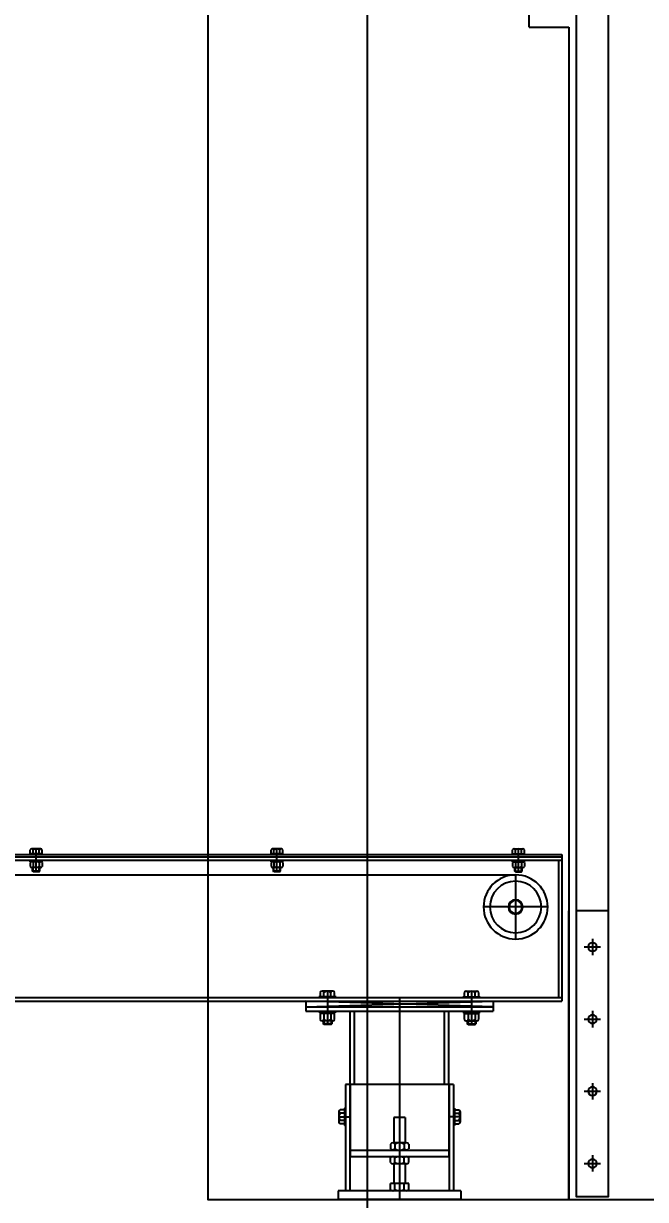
# Model space of a CAD drawing. Header units: millimetres. Extents: x 5544 to 245194, y -610088 to 30375.
# Drawn here: x 68525 to 69388, y 8180 to 9810 of the extents above; entities that cross this region are included whole.
import ezdxf
from ezdxf.lldxf.tags import DXFTag

# ---------------------------------------------------------------- set-up
doc = ezdxf.new("R2010")
doc.units = ezdxf.units.MM
for name, color, linetype in [('1.중심선', 1, 'CENTER'), ('15', 15, 'Continuous'), ('A-CEN', 22, 'Continuous'), ('외형선', 7, 'Continuous'), ('은선', 2, 'HIDDEN'), ('중심선', 1, 'CENTER')]:
    doc.layers.add(name, color=color, linetype=linetype)
doc.styles.add('ROMAND', font='gulim.ttc', dxfattribs={"oblique": 15})
tags = doc.linetypes.add('CENTER', pattern=[2, 1.25, -0.25, 0.25, -0.25]).pattern_tags.tags
tags[10:11] = [DXFTag(74, 4), DXFTag(75, 0), DXFTag(340, '0'), DXFTag(46, 1.0), DXFTag(50, 0.0), DXFTag(44, 0.0), DXFTag(45, 0.0)]
tags[8:9] = [DXFTag(74, 4), DXFTag(75, 0), DXFTag(340, '0'), DXFTag(46, 1.0), DXFTag(50, 0.0), DXFTag(44, 0.0), DXFTag(45, 0.0)]
tags[6:7] = [DXFTag(74, 4), DXFTag(75, 0), DXFTag(340, '0'), DXFTag(46, 1.0), DXFTag(50, 0.0), DXFTag(44, 0.0), DXFTag(45, 0.0)]
tags[4:5] = [DXFTag(74, 4), DXFTag(75, 0), DXFTag(340, '0'), DXFTag(46, 1.0), DXFTag(50, 0.0), DXFTag(44, 0.0), DXFTag(45, 0.0)]
tags = doc.linetypes.add('HIDDEN', pattern=[0.375, 0.25, -0.125]).pattern_tags.tags
tags[6:7] = [DXFTag(74, 4), DXFTag(75, 0), DXFTag(340, '0'), DXFTag(46, 1.0), DXFTag(50, 0.0), DXFTag(44, 0.0), DXFTag(45, 0.0)]
tags[4:5] = [DXFTag(74, 4), DXFTag(75, 0), DXFTag(340, '0'), DXFTag(46, 1.0), DXFTag(50, 0.0), DXFTag(44, 0.0), DXFTag(45, 0.0)]
doc.dimstyles.new('DIM-A-002-단면', dxfattribs={"dimscale": 330, "dimtxt": 1, "dimasz": 0.4, "dimexe": 0.2, "dimexo": 0.3, "dimgap": 0.4, "dimtad": 1, "dimdec": 0, "dimtxsty": 'ROMAND', "dimcen": 0, "dimclrd": 15, "dimclre": 15, "dimclrt": 3, "dimadec": 0, "dimazin": 0, "dimtfac": 1, "dimtmove": 0, "dimatfit": 3, "dimfxl": 1, "dimarcsym": 0})
doc.dimstyles.new('DIM-A-002-단면2', dxfattribs={"dimscale": 200, "dimtxt": 1, "dimasz": 0.4, "dimexe": 0.2, "dimexo": 0.3, "dimgap": 0.4, "dimtad": 1, "dimdec": 0, "dimtxsty": 'ROMAND', "dimcen": 0, "dimclrd": 15, "dimclre": 15, "dimclrt": 3, "dimadec": 0, "dimazin": 0, "dimtfac": 1, "dimtmove": 0, "dimatfit": 3, "dimfxl": 1, "dimarcsym": 0})

# ---------------------------------------------------------------- blocks, each defined once
blk = doc.blocks.new('롤러 측면')
at = {"layer": '외형선'}
for radius in [10, 9]:
    blk.add_circle((0, 0), radius, dxfattribs=at)
at = {"layer": '은선', "ltscale": 0.3}
blk.add_circle((0, 0), 44.5, dxfattribs=at)
at = {"layer": '중심선', "ltscale": 5}
for p, q in [((0, 44.5), (0, -44.6)), ((-44.6, 0), (44.5, 0))]:
    blk.add_line(p, q, dxfattribs=at)
blk.add_circle((0, 0), 35.7, dxfattribs=at)
blk = doc.blocks.new('콘베어 측면')
at = {"layer": '15', "ltscale": 600}
blk.add_line((-1617, 450), (161, 450), dxfattribs=at)
at = {"layer": '외형선'}
for p, q in [((-1900, 478.2), (225, 478.2)), ((-1900, 475), (225, 475)), ((-494.7, 479.1), (-513.3, 479.1)), ((-513.3, 479.1), (-513.3, 478.2)), ((-512.2, 479.1), (-512.2, 484.9)), ((-497.9, 486.1), (-510.1, 486.1)), ((-508.1, 479.1), (-508.1, 484.9)), ((-499.9, 479.1), (-499.9, 484.9)), ((-495.8, 479.1), (-495.8, 484.9)), ((-494.7, 479.1), (-494.7, 478.2)), ((-160.7, 479.1), (-179.3, 479.1)), ((-179.3, 479.1), (-179.3, 478.2)), ((-178.2, 479.1), (-178.2, 484.9)), ((-163.9, 486.1), (-176.1, 486.1)), ((-174.1, 479.1), (-174.1, 484.9)), ((-165.9, 479.1), (-165.9, 484.9)), ((-161.8, 479.1), (-161.8, 484.9)), ((-160.7, 479.1), (-160.7, 478.2)), ((155.7, 479.1), (174.3, 479.1)), ((155.7, 479.1), (155.7, 478.2)), ((156.8, 479.1), (156.8, 484.9)), ((158.9, 486.1), (171.1, 486.1)), ((160.9, 479.1), (160.9, 484.9)), ((169.1, 479.1), (169.1, 484.9)), ((173.2, 479.1), (173.2, 484.9)), ((174.3, 479.1), (174.3, 478.2)), ((225, 478.2), (225, 275)), ((-1900, 470.5), (225, 470.5)), ((-513.3, 469.6), (-513.3, 470.5)), ((-494.7, 469.6), (-513.3, 469.6)), ((-512.2, 468.2), (-512.2, 469.6)), ((-495.8, 468.2), (-512.2, 468.2)), ((-512.2, 466.9), (-512.2, 461.4)), ((-497.9, 460.2), (-510.1, 460.2)), ((-509, 454.9), (-509, 460.2)), ((-508.1, 466.9), (-508.1, 461.4)), ((-504, 469.6), (-504.6, 468.2)), ((-503.4, 469.6), (-504, 468.2)), ((-499.9, 466.9), (-499.9, 461.4)), ((-499, 454.9), (-499, 460.2)), ((-495.8, 468.2), (-495.8, 469.6)), ((-495.8, 466.9), (-495.8, 461.4)), ((-494.7, 469.6), (-494.7, 470.5)), ((-179.3, 469.6), (-179.3, 470.5)), ((-160.7, 469.6), (-179.3, 469.6)), ((-178.2, 468.2), (-178.2, 469.6)), ((-161.8, 468.2), (-178.2, 468.2)), ((-178.2, 466.9), (-178.2, 461.4)), ((-163.9, 460.2), (-176.1, 460.2)), ((-175, 454.9), (-175, 460.2)), ((-174.1, 466.9), (-174.1, 461.4)), ((-170, 469.6), (-170.6, 468.2)), ((-169.4, 469.6), (-170, 468.2)), ((-165.9, 466.9), (-165.9, 461.4)), ((-165, 454.9), (-165, 460.2)), ((-161.8, 468.2), (-161.8, 469.6)), ((-161.8, 466.9), (-161.8, 461.4)), ((-160.7, 469.6), (-160.7, 470.5)), ((155.7, 469.6), (155.7, 470.5)), ((155.7, 469.6), (174.3, 469.6)), ((156.8, 468.2), (156.8, 469.6)), ((156.8, 468.2), (173.2, 468.2)), ((156.8, 466.9), (156.8, 461.4)), ((158.9, 460.2), (171.1, 460.2)), ((160, 454.9), (160, 460.2)), ((160.9, 466.9), (160.9, 461.4)), ((164.4, 469.6), (165, 468.2)), ((165, 469.6), (165.6, 468.2)), ((169.1, 466.9), (169.1, 461.4)), ((170, 454.9), (170, 460.2)), ((173.2, 468.2), (173.2, 469.6)), ((173.2, 466.9), (173.2, 461.4)), ((174.3, 469.6), (174.3, 470.5)), ((220.5, 470.5), (220.5, 279.5)), ((-499, 454.9), (-509, 454.9)), ((-508.2, 454.1), (-509, 454.9)), ((-499.8, 454.1), (-508.2, 454.1)), ((-499.8, 454.1), (-499, 454.9)), ((-165, 454.9), (-175, 454.9)), ((-174.2, 454.1), (-175, 454.9)), ((-165.8, 454.1), (-174.2, 454.1)), ((-165.8, 454.1), (-165, 454.9)), ((160, 454.9), (170, 454.9)), ((160.8, 454.1), (160, 454.9)), ((160.8, 454.1), (169.2, 454.1)), ((169.2, 454.1), (170, 454.9)), ((225, 279.5), (-1900, 279.5)), ((-88, 280.7), (-112, 280.7)), ((-112, 279.5), (-112, 280.7)), ((-109.8, 280.7), (-109.8, 286.9)), ((-92.7, 288.7), (-107.4, 288.7)), ((-104.9, 280.7), (-104.9, 286.9)), ((-95.1, 280.7), (-95.1, 286.9)), ((-90.2, 280.7), (-90.2, 286.9)), ((-88, 279.5), (-88, 280.7)), ((88, 279.5), (88, 280.7)), ((88, 280.7), (112, 280.7)), ((90.2, 280.7), (90.2, 286.9)), ((92.6, 288.7), (107.3, 288.7)), ((95.1, 280.7), (95.1, 286.9)), ((104.9, 280.7), (104.9, 286.9)), ((109.8, 280.7), (109.8, 286.9)), ((112, 279.5), (112, 280.7)), ((-1900, 275), (225, 275)), ((-130, 267), (-130, 261)), ((-130, 267), (130, 267)), ((-130, 261), (130, 261)), ((-112, 261), (-112, 259.8)), ((-88, 261), (-88, 259.8)), ((-68.5, 159.6), (-68.5, 261)), ((68.5, 159.6), (68.5, 261)), ((88, 261), (88, 259.8)), ((112, 261), (112, 259.8)), ((130, 267), (130, 261)), ((-88, 259.8), (-112, 259.8)), ((-109.8, 249.6), (-109.8, 259.8)), ((-90.2, 257.8), (-109.8, 257.8)), ((-92.7, 247.8), (-107.4, 247.8)), ((-106, 247.8), (-106, 243.7)), ((-104.9, 257.8), (-104.9, 249.6)), ((-100, 257.8), (-100.7, 259.8)), ((-99.3, 257.8), (-100, 259.8)), ((-95.1, 257.8), (-95.1, 249.6)), ((-94, 247.8), (-94, 243.7)), ((-90.2, 249.6), (-90.2, 259.8)), ((88, 259.8), (112, 259.8)), ((90.2, 249.6), (90.2, 259.8)), ((90.2, 257.8), (109.8, 257.8)), ((92.6, 247.8), (107.3, 247.8)), ((94, 247.8), (94, 243.7)), ((95.1, 257.8), (95.1, 249.6)), ((99.3, 257.8), (100, 259.8)), ((100, 257.8), (100.7, 259.8)), ((104.9, 257.8), (104.9, 249.6)), ((106, 247.8), (106, 243.7)), ((109.8, 249.6), (109.8, 259.8)), ((-94, 243.7), (-106, 243.7)), ((-105, 242.7), (-106, 243.7)), ((-95, 242.7), (-105, 242.7)), ((-95, 242.7), (-94, 243.7)), ((94, 243.7), (106, 243.7)), ((95, 242.7), (94, 243.7)), ((95, 242.7), (105, 242.7)), ((105, 242.7), (106, 243.7)), ((-75, 159.6), (-75, 12)), ((75, 159.6), (-75, 159.6)), ((75, 159.6), (75, 12)), ((-84.2, 122), (-84.2, 107.3)), ((-76.2, 124.4), (-82.4, 124.4)), ((-76.2, 119.5), (-82.4, 119.5)), ((-76.2, 126.6), (-76.2, 102.6)), ((-75, 126.6), (-76.2, 126.6)), ((75, 126.6), (76.2, 126.6)), ((76.2, 126.6), (76.2, 102.6)), ((76.2, 124.4), (82.4, 124.4)), ((76.2, 119.5), (82.4, 119.5)), ((84.2, 122), (84.2, 107.3)), ((-76.2, 109.7), (-82.4, 109.7)), ((-76.2, 104.8), (-82.4, 104.8)), ((-75, 102.6), (-76.2, 102.6)), ((75, 102.6), (76.2, 102.6)), ((76.2, 109.7), (82.4, 109.7)), ((76.2, 104.8), (82.4, 104.8)), ((85, 12), (-85, 12)), ((-85, 12), (-85, 0)), ((85, 0), (-85, 0)), ((85, 12), (85, 0))]:
    blk.add_line(p, q, dxfattribs=at)
at = {"layer": '외형선', "color": 1}
for p, q in [((-508.2, 454.1), (-508.2, 460.2)), ((-499.8, 454.1), (-499.8, 460.2)), ((-174.2, 454.1), (-174.2, 460.2)), ((-165.8, 454.1), (-165.8, 460.2)), ((160.8, 454.1), (160.8, 460.2)), ((169.2, 454.1), (169.2, 460.2)), ((-105, 247.8), (-105, 242.7)), ((-95, 247.8), (-95, 242.7)), ((95, 247.8), (95, 242.7)), ((105, 247.8), (105, 242.7))]:
    blk.add_line(p, q, dxfattribs=at)
at = {"layer": '외형선', "color": 3}
for p, q in [((-130, 267), (130, 275)), ((130, 267), (-130, 275)), ((-130, 275), (-130, 267)), ((130, 275), (130, 267))]:
    blk.add_line(p, q, dxfattribs=at)
at = {"layer": '외형선'}
for centre, radius, start, end in [((-510.1, 483.9), 2.27, 26.1704, 153.8296), ((-504, 478.9), 7.18, 55.4066, 124.5934), ((-497.9, 483.9), 2.27, 26.1704, 153.8296), ((-176.1, 483.9), 2.27, 26.1704, 153.8296), ((-170, 478.9), 7.18, 55.4066, 124.5934), ((-163.9, 483.9), 2.27, 26.1704, 153.8296), ((158.9, 483.9), 2.27, 26.1704, 153.8296), ((165, 478.9), 7.18, 55.4066, 124.5934), ((171.1, 483.9), 2.27, 26.1704, 153.8296), ((-510.1, 465.9), 2.27, 26.1704, 153.8296), ((-510.1, 462.4), 2.27, 206.1704, 333.8296), ((-504, 461), 7.18, 55.4066, 124.5934), ((-504, 467.4), 7.18, 235.4066, 304.5934), ((-497.9, 465.9), 2.27, 26.1704, 153.8296), ((-497.9, 462.4), 2.27, 206.1704, 333.8296), ((-176.1, 465.9), 2.27, 26.1704, 153.8296), ((-176.1, 462.4), 2.27, 206.1704, 333.8296), ((-170, 461), 7.18, 55.4066, 124.5934), ((-170, 467.4), 7.18, 235.4066, 304.5934), ((-163.9, 465.9), 2.27, 26.1704, 153.8296), ((-163.9, 462.4), 2.27, 206.1704, 333.8296), ((158.9, 465.9), 2.27, 26.1704, 153.8296), ((158.9, 462.4), 2.27, 206.1704, 333.8296), ((165, 461), 7.18, 55.4066, 124.5934), ((165, 467.4), 7.18, 235.4066, 304.5934), ((171.1, 465.9), 2.27, 26.1704, 153.8296), ((171.1, 462.4), 2.27, 206.1704, 333.8296), ((-107.4, 286.1), 2.57, 17.5372, 162.4628), ((-100, 281.1), 7.58, 49.7578, 130.2422), ((-92.7, 286.1), 2.57, 17.5372, 162.4628), ((92.6, 286.1), 2.57, 17.5372, 162.4628), ((100, 281.1), 7.58, 49.7578, 130.2422), ((107.3, 286.1), 2.57, 17.5372, 162.4628), ((-107.4, 250.4), 2.57, 197.5372, 342.4628), ((-100, 255.4), 7.58, 229.7578, 310.2422), ((-92.7, 250.4), 2.57, 197.5372, 342.4628), ((92.6, 250.4), 2.57, 197.5372, 342.4628), ((100, 255.4), 7.58, 229.7578, 310.2422), ((107.3, 250.4), 2.57, 197.5372, 342.4628), ((-81.6, 122), 2.57, 107.5372, 252.4628), ((-76.6, 114.6), 7.58, 139.7578, 220.2422), ((81.6, 122), 2.57, 287.5372, 72.4628), ((76.6, 114.6), 7.58, 319.7578, 40.2422), ((-81.6, 107.3), 2.57, 107.5372, 252.4628), ((81.6, 107.3), 2.57, 287.5372, 72.4628)]:
    blk.add_arc(centre, radius, start, end, dxfattribs=at)
at = {"layer": '은선', "ltscale": 0.3}
for p, q in [((-62.5, 159.6), (-62.5, 261)), ((62.5, 159.6), (62.5, 261)), ((-69, 159.6), (-69, 12)), ((-68.5, 159.6), (-68.5, 59.6)), ((68.5, 159.6), (68.5, 59.6)), ((69, 159.6), (69, 12)), ((-8, 113.6), (-8, 78.3)), ((8, 113.6), (-8, 113.6)), ((8, 113.6), (8, 78.6)), ((-68.5, 68.6), (68.5, 68.6)), ((-12.7, 76.8), (-12.7, 70.4)), ((9.5, 78.6), (-9.5, 78.6)), ((-6.4, 76.8), (-6.4, 70.4)), ((6.3, 76.8), (6.3, 70.4)), ((12.7, 76.8), (12.7, 70.4)), ((-68.5, 59.6), (68.5, 59.6)), ((-12.7, 51.4), (-12.7, 57.8)), ((9.5, 49.6), (-9.5, 49.6)), ((-8, 49.6), (-8, 22)), ((-6.4, 51.4), (-6.4, 57.8)), ((6.3, 51.4), (6.3, 57.8)), ((8, 49.6), (8, 22)), ((12.7, 51.4), (12.7, 57.8)), ((-12.7, 13.8), (-12.7, 22)), ((12.7, 22), (-12.7, 22)), ((-6.4, 13.8), (-6.4, 22)), ((6.3, 13.8), (6.3, 22)), ((12.7, 13.8), (12.7, 22)), ((9.5, 12), (-9.5, 12))]:
    blk.add_line(p, q, dxfattribs=at)
for centre, radius, start, end in [((-9.5, 74.8), 3.75, 32.1832, 147.8168), ((-9.5, 72.4), 3.75, 212.1832, 327.8168), ((0, 66.2), 12.4, 59.1293, 120.8707), ((0, 81), 12.4, 239.1293, 300.8707), ((9.5, 74.8), 3.75, 32.1832, 147.8168), ((9.5, 72.4), 3.75, 212.1832, 327.8168), ((-9.5, 55.8), 3.75, 32.1832, 147.8168), ((-9.5, 53.4), 3.75, 212.1832, 327.8168), ((0, 47.2), 12.4, 59.1293, 120.8707), ((0, 62), 12.4, 239.1293, 300.8707), ((9.5, 55.8), 3.75, 32.1832, 147.8168), ((9.5, 53.4), 3.75, 212.1832, 327.8168), ((-9.5, 15.8), 3.75, 212.1832, 327.8168), ((0, 24.4), 12.4, 239.1293, 300.8707), ((9.5, 15.8), 3.75, 212.1832, 327.8168)]:
    blk.add_arc(centre, radius, start, end, dxfattribs=at)
at = {"layer": '중심선', "ltscale": 5}
for p, q in [((-504, 454.1), (-504, 486.1)), ((-170, 454.1), (-170, 486.1)), ((165, 454.1), (165, 486.1)), ((-100, 288.7), (-100, 242.7)), ((0, 279.5), (0, 0)), ((100, 288.7), (100, 242.7)), ((-84.2, 114.6), (-68.5, 114.6)), ((84.2, 114.6), (68.5, 114.6))]:
    blk.add_line(p, q, dxfattribs=at)
at = {"linetype": 'Continuous', "xscale": -1}
blk.add_blockref('롤러 측면', (161, 405.5), dxfattribs=at)
blk = doc.blocks.new('*D2916')
at = {"layer": '15', "color": 15, "lineweight": -2, "ltscale": 600}
for p, q in [((68720.5, 11029.6), (64255.6, 11029.6)), ((64295.6, 8709.6), (64295.6, 10949.6)), ((66942.3, 8629.6), (64255.6, 8629.6))]:
    blk.add_line(p, q, dxfattribs=at)
at = {"layer": '15', "color": 15}
for points in [[(64308.9, 10949.6), (64282.2, 10949.6), (64295.6, 11029.6)], [(64282.2, 8709.6), (64308.9, 8709.6), (64295.6, 8629.6)]]:
    blk.add_solid(points, dxfattribs=at)
at = {"layer": 'Defpoints', "color": 0}
for p in [(64295.6, 11029.6), (68780.5, 11029.6), (67002.3, 8629.6)]:
    blk.add_point(p, dxfattribs=at)
at = {"layer": '15', "color": 3, "ltscale": 600, "char_height": 200, "attachment_point": 5, "rotation": 90, "style": 'ROMAND'}
for s, insert in [('2UP OPEN 2400', (64112.1, 9829.6)), ('[방화도어]', (64500.7, 9829.6))]:
    blk.add_mtext(s, dxfattribs=dict(at, insert=insert))
blk = doc.blocks.new('*D2917')
at = {"layer": '15', "color": 15, "lineweight": -2, "ltscale": 600}
for p, q in [((68791.5, 11129.6), (63578.7, 11129.6)), ((63618.7, 8259.6), (63618.7, 11049.6)), ((66990.9, 8179.6), (63578.7, 8179.6))]:
    blk.add_line(p, q, dxfattribs=at)
at = {"layer": '15', "color": 15}
for points in [[(63632, 11049.6), (63605.3, 11049.6), (63618.7, 11129.6)], [(63605.3, 8259.6), (63632, 8259.6), (63618.7, 8179.6)]]:
    blk.add_solid(points, dxfattribs=at)
at = {"layer": 'Defpoints', "color": 0}
for p in [(63618.7, 11129.6), (68851.5, 11129.6), (67050.9, 8179.6)]:
    blk.add_point(p, dxfattribs=at)
at = {"layer": '15', "color": 3, "ltscale": 600, "insert": (63429, 9654.6), "char_height": 200, "attachment_point": 5, "rotation": 90, "style": 'ROMAND'}
blk.add_mtext("CON'C OPENING 2950", dxfattribs=at)
blk = doc.blocks.new('DOOR-1')
at = {"color": 7}
for p, q in [((-565, 1625), (-620, 1625)), ((-620, 1625), (-620, 0))]:
    blk.add_line(p, q, dxfattribs=at)
at = {"lineweight": 25}
blk.add_line((-675, 400), (-630, 400), dxfattribs=at)
at = {"color": 7}
blk.add_lwpolyline([(-565, 1625), (-565, 2810), (-565, 2810), (-565, 2815), (-565, 2815), (-565, 2880), (-119, 2880), (-119, 0), (-740, 0), (-740, 4163.5)], dxfattribs=at)
blk.add_lwpolyline([(-675, 1655), (-630, 1655), (-630, 4), (-675, 4)], close=True, dxfattribs=at)
at = {"lineweight": 25}
blk.add_lwpolyline([(-620, 0), (-620, 400)], dxfattribs=at)
for centre in [(-652.5, 350), (-652.5, 250), (-652.5, 150), (-652.5, 50)]:
    blk.add_circle(centre, 6, dxfattribs=at)
at = {"layer": '1.중심선', "lineweight": 25}
for p, q in [((-652.5, 361.4), (-652.5, 338.6)), ((-641.1, 350), (-663.9, 350)), ((-652.5, 261.4), (-652.5, 238.6)), ((-641.1, 250), (-663.9, 250)), ((-641.1, 150), (-663.9, 150)), ((-652.5, 161.4), (-652.5, 138.6)), ((-641.1, 50), (-663.9, 50)), ((-652.5, 61.4), (-652.5, 38.6))]:
    blk.add_line(p, q, dxfattribs=at)
blk = doc.blocks.new('*D2918')
at = {"layer": '15', "color": 15, "lineweight": -2, "ltscale": 600}
for p, q in [((65662.2, 8179.6), (61908.5, 8179.6)), ((61974.5, -1688.4), (61974.5, 8047.6)), ((74305.7, -1820.4), (61908.5, -1820.4))]:
    blk.add_line(p, q, dxfattribs=at)
at = {"layer": '15', "color": 15}
for points in [[(61996.5, 8047.6), (61952.5, 8047.6), (61974.5, 8179.6)], [(61952.5, -1688.4), (61996.5, -1688.4), (61974.5, -1820.4)]]:
    blk.add_solid(points, dxfattribs=at)
at = {"layer": 'Defpoints', "color": 0}
for p in [(61974.5, 8179.6), (65761.2, 8179.6), (74404.7, -1820.4)]:
    blk.add_point(p, dxfattribs=at)
at = {"layer": '15', "color": 3, "ltscale": 600, "insert": (61672.7, 3179.6), "char_height": 330, "attachment_point": 5, "rotation": 90, "style": 'ROMAND'}
blk.add_mtext('TRAVEL 10000', dxfattribs=at)
blk = doc.blocks.new('*D2919')
at = {"layer": '15', "color": 15, "lineweight": -2, "ltscale": 600}
for p, q in [((68752.5, 17979.6), (61908.5, 17979.6)), ((61974.5, 8311.6), (61974.5, 17847.6)), ((65662.2, 8179.6), (61908.5, 8179.6))]:
    blk.add_line(p, q, dxfattribs=at)
at = {"layer": '15', "color": 15}
for points in [[(61996.5, 17847.6), (61952.5, 17847.6), (61974.5, 17979.6)], [(61952.5, 8311.6), (61996.5, 8311.6), (61974.5, 8179.6)]]:
    blk.add_solid(points, dxfattribs=at)
at = {"layer": 'Defpoints', "color": 0}
for p in [(61974.5, 17979.6), (68851.5, 17979.6), (65761.2, 8179.6)]:
    blk.add_point(p, dxfattribs=at)
at = {"layer": '15', "color": 3, "ltscale": 600, "insert": (61673.6, 13079.6), "char_height": 330, "attachment_point": 5, "rotation": 90, "style": 'ROMAND'}
blk.add_mtext('O.H 9800', dxfattribs=at)

msp = doc.modelspace()

# ---------------------------------------------------------------- linework, layer by layer
at = {"layer": 'A-CEN'}
msp.add_line((69001.5, 18179.6), (69001.5, -2970.4), dxfattribs=at)

# ---------------------------------------------------------------- block references
at = {"lineweight": 25, "xscale": -1}
msp.add_blockref('DOOR-1', (68661.5, 8179.6), dxfattribs=at)
at = {"ltscale": 600}
msp.add_blockref('콘베어 측면', (69046.5, 8179.6), dxfattribs=at)

# ---------------------------------------------------------------- dimensions: what is measured, and where the dimension line sits
at = {"layer": '15', "ltscale": 600}
dim = msp.add_linear_dim(base=(61974.5, 17979.6), p1=(65761.2, 8179.6), p2=(68851.5, 17979.6, 0), angle=90, text='O.H <>', dimstyle='DIM-A-002-단면', override={"dimtmove": 1}, dxfattribs=at)
dim.commit()
dim.dimension.update_dxf_attribs({"geometry": '*D2919', "text_midpoint": (61673.6, 13079.6)})
for base, p1, p2, text, dimstyle, picture, middle in [((63618.7, 11129.6), (67050.9, 8179.6), (68851.5, 11129.6), "CON'C OPENING <>", 'DIM-A-002-단면2', '*D2917', (63429, 9654.6)), ((64295.6, 11029.6), (67002.3, 8629.6), (68780.5, 11029.6), '2UP OPEN <>\\X[방화도어]', 'DIM-A-002-단면2', '*D2916', (64295.6, 9829.6)), ((61974.5, 8179.6), (74404.7, -1820.4), (65761.2, 8179.6), 'TRAVEL <>', 'DIM-A-002-단면', '*D2918', (61672.7, 3179.6))]:
    dim = msp.add_linear_dim(base=base, p1=p1, p2=p2, angle=90, text=text, dimstyle=dimstyle, dxfattribs=at)
    dim.commit()
    dim.dimension.update_dxf_attribs({"geometry": picture, "text_midpoint": middle})

doc.saveas('drawing.dxf')
